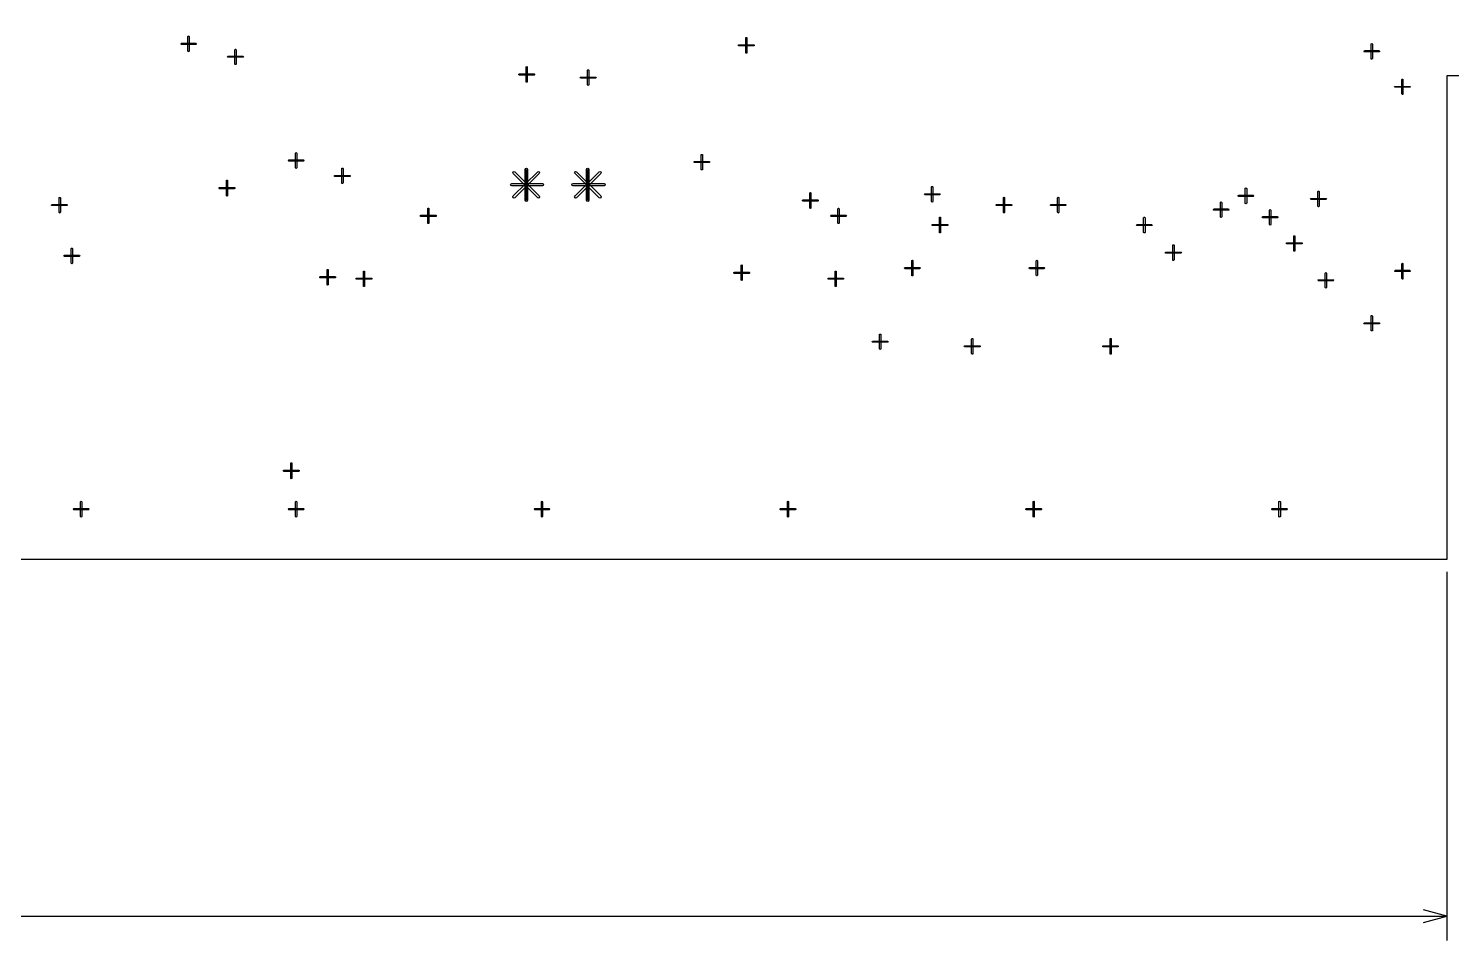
# Model space of a CAD drawing. Header units: millimetres. Extents: x 0 to 1189, y 35 to 806.
# Drawn here: x 649 to 756.8, y 367 to 436.2 of the extents above; entities that cross this region are included whole.
import ezdxf

# ---------------------------------------------------------------- set-up
doc = ezdxf.new("R2010")
doc.units = ezdxf.units.MM
doc.layers.add('Pen 1', color=7, linetype='Continuous')

msp = doc.modelspace()

# ---------------------------------------------------------------- linework, layer by layer
at = {"layer": 'Pen 1', "color": 7, "lineweight": 30}
for p, q in [((686.7, 423.15), (686.7, 425.48)), ((686.7, 423.15), (686.7, 425.48)), ((686.7, 423.15), (686.7, 425.48)), ((686.7, 423.15), (686.7, 425.48)), ((686.7, 423.15), (686.7, 425.48)), ((686.7, 423.15), (686.7, 425.48)), ((691.35, 423.15), (691.35, 425.48)), ((691.35, 423.15), (691.35, 425.48)), ((691.35, 423.15), (691.35, 425.48)), ((691.35, 423.15), (691.35, 425.48)), ((691.35, 423.15), (691.35, 425.48)), ((691.35, 423.15), (691.35, 425.48)), ((756.45, 394.98), (756.45, 367.02)), ((471.33, 368.88), (756.45, 368.88))]:
    msp.add_line(p, q, dxfattribs=at)
for points in [[(577.65, 395.9), (577.65, 432.58), (471.33, 432.58), (471.33, 617.75), (819.7, 617.75), (819.7, 432.58), (756.45, 432.58), (756.45, 395.9), (577.65, 395.9)], [(660.55, 434.95), (660.53, 434.98), (660.5, 435), (660.53, 435.02), (660.55, 435.05), (661.65, 435.05), (661.67, 435.02), (661.7, 435), (661.67, 434.98), (661.65, 434.95), (660.55, 434.95)], [(660.55, 434.95), (660.53, 434.98), (660.5, 435), (660.53, 435.02), (660.55, 435.05), (661.65, 435.05), (661.67, 435.02), (661.7, 435), (661.67, 434.98), (661.65, 434.95), (660.55, 434.95)], [(661.05, 435.55), (661.08, 435.58), (661.1, 435.6), (661.12, 435.58), (661.15, 435.55), (661.15, 434.45), (661.12, 434.42), (661.1, 434.4), (661.08, 434.42), (661.05, 434.45), (661.05, 435.55)], [(661.05, 435.55), (661.08, 435.58), (661.1, 435.6), (661.12, 435.58), (661.15, 435.55), (661.15, 434.45), (661.12, 434.42), (661.1, 434.4), (661.08, 434.42), (661.05, 434.45), (661.05, 435.55)], [(664.6, 434.55), (664.62, 434.6), (664.65, 434.6), (664.67, 434.6), (664.7, 434.55), (664.7, 433.45), (664.67, 433.42), (664.65, 433.42), (664.62, 433.42), (664.6, 433.45), (664.6, 434.55)], [(664.6, 434.55), (664.62, 434.6), (664.65, 434.6), (664.67, 434.6), (664.7, 434.55), (664.7, 433.45), (664.67, 433.42), (664.65, 433.42), (664.62, 433.42), (664.6, 433.45), (664.6, 434.55)], [(702.83, 434.85), (702.78, 434.85), (702.78, 434.88), (702.78, 434.92), (702.83, 434.92), (703.92, 434.92), (703.95, 434.92), (703.95, 434.88), (703.95, 434.85), (703.92, 434.85), (702.83, 434.85)], [(702.83, 434.85), (702.78, 434.85), (702.78, 434.88), (702.78, 434.92), (702.83, 434.92), (703.92, 434.92), (703.95, 434.92), (703.95, 434.88), (703.95, 434.85), (703.92, 434.85), (702.83, 434.85)], [(703.33, 435.42), (703.33, 435.48), (703.38, 435.48), (703.4, 435.48), (703.4, 435.42), (703.4, 434.33), (703.4, 434.3), (703.38, 434.3), (703.33, 434.3), (703.33, 434.33), (703.33, 435.42)], [(703.33, 435.42), (703.33, 435.48), (703.38, 435.48), (703.4, 435.48), (703.4, 435.42), (703.4, 434.33), (703.4, 434.3), (703.38, 434.3), (703.33, 434.3), (703.33, 434.33), (703.33, 435.42)], [(750.7, 434.98), (750.72, 435), (750.75, 435.02), (750.78, 435), (750.8, 434.98), (750.8, 433.88), (750.78, 433.83), (750.75, 433.83), (750.72, 433.83), (750.7, 433.88), (750.7, 434.98)], [(750.7, 434.98), (750.72, 435), (750.75, 435.02), (750.78, 435), (750.8, 434.98), (750.8, 433.88), (750.78, 433.83), (750.75, 433.83), (750.72, 433.83), (750.7, 433.88), (750.7, 434.98)], [(664.1, 433.98), (664.08, 433.98), (664.05, 434), (664.08, 434.05), (664.1, 434.05), (665.2, 434.05), (665.22, 434.05), (665.25, 434), (665.22, 433.98), (665.2, 433.98), (664.1, 433.98)], [(664.1, 433.98), (664.08, 433.98), (664.05, 434), (664.08, 434.05), (664.1, 434.05), (665.2, 434.05), (665.22, 434.05), (665.25, 434), (665.22, 433.98), (665.2, 433.98), (664.1, 433.98)], [(750.2, 434.38), (750.17, 434.38), (750.15, 434.42), (750.17, 434.45), (750.2, 434.48), (751.3, 434.48), (751.33, 434.45), (751.35, 434.42), (751.33, 434.38), (751.3, 434.38), (750.2, 434.38)], [(750.2, 434.38), (750.17, 434.38), (750.15, 434.42), (750.17, 434.45), (750.2, 434.48), (751.3, 434.48), (751.33, 434.45), (751.35, 434.42), (751.33, 434.38), (751.3, 434.38), (750.2, 434.38)], [(686.17, 432.62), (686.12, 432.65), (686.12, 432.67), (686.12, 432.7), (686.17, 432.73), (687.28, 432.73), (687.3, 432.7), (687.3, 432.67), (687.3, 432.65), (687.28, 432.62), (686.17, 432.62)], [(686.17, 432.62), (686.12, 432.65), (686.12, 432.67), (686.12, 432.7), (686.17, 432.73), (687.28, 432.73), (687.3, 432.7), (687.3, 432.67), (687.3, 432.65), (687.28, 432.62), (686.17, 432.62)], [(686.67, 433.23), (686.67, 433.25), (686.72, 433.27), (686.75, 433.25), (686.75, 433.23), (686.75, 432.12), (686.75, 432.1), (686.72, 432.08), (686.67, 432.1), (686.67, 432.12), (686.67, 433.23)], [(686.67, 433.23), (686.67, 433.25), (686.72, 433.27), (686.75, 433.25), (686.75, 433.23), (686.75, 432.12), (686.75, 432.1), (686.72, 432.08), (686.67, 432.1), (686.67, 432.12), (686.67, 433.23)], [(690.83, 432.4), (690.8, 432.4), (690.78, 432.45), (690.8, 432.48), (690.83, 432.48), (691.92, 432.48), (691.95, 432.48), (691.97, 432.45), (691.95, 432.4), (691.92, 432.4), (690.83, 432.4)], [(690.83, 432.4), (690.8, 432.4), (690.78, 432.45), (690.8, 432.48), (690.83, 432.48), (691.92, 432.48), (691.95, 432.48), (691.97, 432.45), (691.95, 432.4), (691.92, 432.4), (690.83, 432.4)], [(691.33, 433), (691.35, 433.02), (691.38, 433.02), (691.4, 433.02), (691.42, 433), (691.42, 431.9), (691.4, 431.85), (691.38, 431.85), (691.35, 431.85), (691.33, 431.9), (691.33, 433)], [(691.33, 433), (691.35, 433.02), (691.38, 433.02), (691.4, 433.02), (691.42, 433), (691.42, 431.9), (691.4, 431.85), (691.38, 431.85), (691.35, 431.85), (691.33, 431.9), (691.33, 433)], [(752.53, 431.7), (752.5, 431.7), (752.47, 431.75), (752.5, 431.77), (752.53, 431.77), (753.62, 431.77), (753.67, 431.77), (753.67, 431.75), (753.67, 431.7), (753.62, 431.7), (752.53, 431.7)], [(752.53, 431.7), (752.5, 431.7), (752.47, 431.75), (752.5, 431.77), (752.53, 431.77), (753.62, 431.77), (753.67, 431.77), (753.67, 431.75), (753.67, 431.7), (753.62, 431.7), (752.53, 431.7)], [(753.03, 432.3), (753.05, 432.33), (753.08, 432.33), (753.12, 432.33), (753.12, 432.3), (753.12, 431.2), (753.12, 431.15), (753.08, 431.15), (753.05, 431.15), (753.03, 431.2), (753.03, 432.3)], [(753.03, 432.3), (753.05, 432.33), (753.08, 432.33), (753.12, 432.33), (753.12, 432.3), (753.12, 431.2), (753.12, 431.15), (753.08, 431.15), (753.05, 431.15), (753.03, 431.2), (753.03, 432.3)], [(668.7, 426.1), (668.67, 426.12), (668.65, 426.15), (668.67, 426.17), (668.7, 426.2), (669.8, 426.2), (669.83, 426.17), (669.85, 426.15), (669.83, 426.12), (669.8, 426.1), (668.7, 426.1)], [(668.7, 426.1), (668.67, 426.12), (668.65, 426.15), (668.67, 426.17), (668.7, 426.2), (669.8, 426.2), (669.83, 426.17), (669.85, 426.15), (669.83, 426.12), (669.8, 426.1), (668.7, 426.1)], [(669.2, 426.7), (669.22, 426.73), (669.25, 426.75), (669.28, 426.73), (669.3, 426.7), (669.3, 425.6), (669.28, 425.58), (669.25, 425.55), (669.22, 425.58), (669.2, 425.6), (669.2, 426.7)], [(669.2, 426.7), (669.22, 426.73), (669.25, 426.75), (669.28, 426.73), (669.3, 426.7), (669.3, 425.6), (669.28, 425.58), (669.25, 425.55), (669.22, 425.58), (669.2, 425.6), (669.2, 426.7)], [(699.45, 426), (699.4, 426), (699.4, 426.02), (699.4, 426.08), (699.45, 426.08), (700.55, 426.08), (700.58, 426.08), (700.58, 426.02), (700.58, 426), (700.55, 426), (699.45, 426)], [(699.45, 426), (699.4, 426), (699.4, 426.02), (699.4, 426.08), (699.45, 426.08), (700.55, 426.08), (700.58, 426.08), (700.58, 426.02), (700.58, 426), (700.55, 426), (699.45, 426)], [(699.95, 426.58), (699.95, 426.62), (700, 426.62), (700.03, 426.62), (700.03, 426.58), (700.03, 425.48), (700.03, 425.45), (700, 425.45), (699.95, 425.45), (699.95, 425.48), (699.95, 426.58)], [(699.95, 426.58), (699.95, 426.62), (700, 426.62), (700.03, 426.62), (700.03, 426.58), (700.03, 425.48), (700.03, 425.45), (700, 425.45), (699.95, 425.45), (699.95, 425.48), (699.95, 426.58)], [(672.2, 424.95), (672.15, 424.95), (672.15, 425), (672.15, 425.02), (672.2, 425.02), (673.3, 425.02), (673.33, 425.02), (673.35, 425), (673.33, 424.95), (673.3, 424.95), (672.2, 424.95)], [(672.2, 424.95), (672.15, 424.95), (672.15, 425), (672.15, 425.02), (672.2, 425.02), (673.3, 425.02), (673.33, 425.02), (673.35, 425), (673.33, 424.95), (673.3, 424.95), (672.2, 424.95)], [(672.7, 425.55), (672.7, 425.58), (672.75, 425.58), (672.78, 425.58), (672.8, 425.55), (672.8, 424.45), (672.78, 424.4), (672.75, 424.4), (672.7, 424.4), (672.7, 424.45), (672.7, 425.55)], [(672.7, 425.55), (672.7, 425.58), (672.75, 425.58), (672.78, 425.58), (672.8, 425.55), (672.8, 424.45), (672.78, 424.4), (672.75, 424.4), (672.7, 424.4), (672.7, 424.45), (672.7, 425.55)], [(687.55, 425.3), (687.6, 425.33), (687.67, 425.3), (687.7, 425.23), (687.67, 425.17), (685.83, 423.33), (685.78, 423.3), (685.7, 423.33), (685.67, 423.4), (685.7, 423.48), (687.55, 425.3)], [(687.55, 425.3), (687.6, 425.33), (687.67, 425.3), (687.7, 425.23), (687.67, 425.17), (685.83, 423.33), (685.78, 423.3), (685.7, 423.33), (685.67, 423.4), (685.7, 423.48), (687.55, 425.3)], [(685.7, 425.17), (685.67, 425.23), (685.7, 425.3), (685.78, 425.33), (685.83, 425.3), (687.67, 423.48), (687.7, 423.4), (687.67, 423.33), (687.6, 423.3), (687.55, 423.33), (685.7, 425.17)], [(685.7, 425.17), (685.67, 425.23), (685.7, 425.3), (685.78, 425.33), (685.83, 425.3), (687.67, 423.48), (687.7, 423.4), (687.67, 423.33), (687.6, 423.3), (687.55, 423.33), (685.7, 425.17)], [(686.78, 423.15), (686.75, 423.08), (686.7, 423.05), (686.62, 423.08), (686.6, 423.15), (686.6, 425.48), (686.62, 425.55), (686.7, 425.58), (686.75, 425.55), (686.78, 425.48), (686.78, 423.15)], [(686.78, 423.15), (686.75, 423.08), (686.7, 423.05), (686.62, 423.08), (686.6, 423.15), (686.6, 425.48), (686.62, 425.55), (686.7, 425.58), (686.75, 425.55), (686.78, 425.48), (686.78, 423.15)], [(692.2, 425.3), (692.25, 425.33), (692.33, 425.3), (692.35, 425.23), (692.33, 425.17), (690.5, 423.33), (690.42, 423.3), (690.38, 423.33), (690.33, 423.4), (690.38, 423.48), (692.2, 425.3)], [(692.2, 425.3), (692.25, 425.33), (692.33, 425.3), (692.35, 425.23), (692.33, 425.17), (690.5, 423.33), (690.42, 423.3), (690.38, 423.33), (690.33, 423.4), (690.38, 423.48), (692.2, 425.3)], [(690.38, 425.17), (690.33, 425.23), (690.38, 425.3), (690.42, 425.33), (690.5, 425.3), (692.33, 423.48), (692.35, 423.4), (692.33, 423.33), (692.25, 423.3), (692.2, 423.33), (690.38, 425.17)], [(690.38, 425.17), (690.33, 425.23), (690.38, 425.3), (690.42, 425.33), (690.5, 425.3), (692.33, 423.48), (692.35, 423.4), (692.33, 423.33), (692.25, 423.3), (692.2, 423.33), (690.38, 425.17)], [(691.42, 423.15), (691.4, 423.08), (691.35, 423.05), (691.28, 423.08), (691.25, 423.15), (691.25, 425.48), (691.28, 425.55), (691.35, 425.58), (691.4, 425.55), (691.42, 425.48), (691.42, 423.15)], [(691.42, 423.15), (691.4, 423.08), (691.35, 423.05), (691.28, 423.08), (691.25, 423.15), (691.25, 425.48), (691.28, 425.55), (691.35, 425.58), (691.4, 425.55), (691.42, 425.48), (691.42, 423.15)], [(663.45, 424), (663.42, 424.02), (663.42, 424.05), (663.42, 424.1), (663.45, 424.1), (664.55, 424.1), (664.6, 424.1), (664.6, 424.05), (664.6, 424.02), (664.55, 424), (663.45, 424)], [(663.45, 424), (663.42, 424.02), (663.42, 424.05), (663.42, 424.1), (663.45, 424.1), (664.55, 424.1), (664.6, 424.1), (664.6, 424.05), (664.6, 424.02), (664.55, 424), (663.45, 424)], [(663.97, 424.6), (663.97, 424.65), (664, 424.65), (664.05, 424.65), (664.05, 424.6), (664.05, 423.5), (664.05, 423.48), (664, 423.45), (663.97, 423.48), (663.97, 423.5), (663.97, 424.6)], [(663.97, 424.6), (663.97, 424.65), (664, 424.65), (664.05, 424.65), (664.05, 424.6), (664.05, 423.5), (664.05, 423.48), (664, 423.45), (663.97, 423.48), (663.97, 423.5), (663.97, 424.6)], [(687.92, 424.4), (687.97, 424.38), (688, 424.33), (687.97, 424.25), (687.92, 424.23), (685.6, 424.23), (685.53, 424.25), (685.5, 424.33), (685.53, 424.38), (685.6, 424.4), (687.92, 424.4)], [(687.92, 424.4), (687.97, 424.38), (688, 424.33), (687.97, 424.25), (687.92, 424.23), (685.6, 424.23), (685.53, 424.25), (685.5, 424.33), (685.53, 424.38), (685.6, 424.4), (687.92, 424.4)], [(692.58, 424.4), (692.65, 424.38), (692.67, 424.33), (692.65, 424.25), (692.58, 424.23), (690.25, 424.23), (690.17, 424.25), (690.15, 424.33), (690.17, 424.38), (690.25, 424.4), (692.58, 424.4)], [(692.58, 424.4), (692.65, 424.38), (692.67, 424.33), (692.65, 424.25), (692.58, 424.23), (690.25, 424.23), (690.17, 424.25), (690.15, 424.33), (690.17, 424.38), (690.25, 424.4), (692.58, 424.4)], [(717.4, 424.15), (717.42, 424.17), (717.45, 424.17), (717.47, 424.17), (717.5, 424.15), (717.5, 423.05), (717.47, 423), (717.45, 423), (717.42, 423), (717.4, 423.05), (717.4, 424.15)], [(717.4, 424.15), (717.42, 424.17), (717.45, 424.17), (717.47, 424.17), (717.5, 424.15), (717.5, 423.05), (717.47, 423), (717.45, 423), (717.42, 423), (717.4, 423.05), (717.4, 424.15)], [(741.17, 424.02), (741.17, 424.05), (741.22, 424.08), (741.25, 424.05), (741.28, 424.02), (741.28, 422.92), (741.25, 422.9), (741.22, 422.88), (741.17, 422.9), (741.17, 422.92), (741.17, 424.02)], [(741.17, 424.02), (741.17, 424.05), (741.22, 424.08), (741.25, 424.05), (741.28, 424.02), (741.28, 422.92), (741.25, 422.9), (741.22, 422.88), (741.17, 422.9), (741.17, 422.92), (741.17, 424.02)], [(746.67, 423.8), (746.7, 423.83), (746.72, 423.83), (746.75, 423.83), (746.78, 423.8), (746.78, 422.7), (746.75, 422.65), (746.72, 422.65), (746.7, 422.65), (746.67, 422.7), (746.67, 423.8)], [(746.67, 423.8), (746.7, 423.83), (746.72, 423.83), (746.75, 423.83), (746.78, 423.8), (746.78, 422.7), (746.75, 422.65), (746.72, 422.65), (746.7, 422.65), (746.67, 422.7), (746.67, 423.8)], [(650.78, 422.73), (650.72, 422.75), (650.72, 422.77), (650.72, 422.8), (650.78, 422.83), (651.88, 422.83), (651.9, 422.8), (651.92, 422.77), (651.9, 422.75), (651.88, 422.73), (650.78, 422.73)], [(650.78, 422.73), (650.72, 422.75), (650.72, 422.77), (650.72, 422.8), (650.78, 422.83), (651.88, 422.83), (651.9, 422.8), (651.92, 422.77), (651.9, 422.75), (651.88, 422.73), (650.78, 422.73)], [(651.28, 423.33), (651.28, 423.35), (651.33, 423.38), (651.35, 423.35), (651.38, 423.33), (651.38, 422.23), (651.35, 422.2), (651.33, 422.17), (651.28, 422.2), (651.28, 422.23), (651.28, 423.33)], [(651.28, 423.33), (651.28, 423.35), (651.33, 423.38), (651.35, 423.35), (651.38, 423.33), (651.38, 422.23), (651.35, 422.2), (651.33, 422.17), (651.28, 422.2), (651.28, 422.23), (651.28, 423.33)], [(707.67, 423.08), (707.62, 423.1), (707.62, 423.12), (707.62, 423.15), (707.67, 423.17), (708.78, 423.17), (708.8, 423.15), (708.8, 423.12), (708.8, 423.1), (708.78, 423.08), (707.67, 423.08)], [(707.67, 423.08), (707.62, 423.1), (707.62, 423.12), (707.62, 423.15), (707.67, 423.17), (708.78, 423.17), (708.8, 423.15), (708.8, 423.12), (708.8, 423.1), (708.78, 423.08), (707.67, 423.08)], [(708.17, 423.67), (708.17, 423.7), (708.22, 423.73), (708.25, 423.7), (708.25, 423.67), (708.25, 422.58), (708.25, 422.55), (708.22, 422.52), (708.17, 422.55), (708.17, 422.58), (708.17, 423.67)], [(708.17, 423.67), (708.17, 423.7), (708.22, 423.73), (708.25, 423.7), (708.25, 423.67), (708.25, 422.58), (708.25, 422.55), (708.22, 422.52), (708.17, 422.55), (708.17, 422.58), (708.17, 423.67)], [(716.9, 423.55), (716.88, 423.55), (716.85, 423.6), (716.88, 423.62), (716.9, 423.62), (718, 423.62), (718.03, 423.62), (718.05, 423.6), (718.03, 423.55), (718, 423.55), (716.9, 423.55)], [(716.9, 423.55), (716.88, 423.55), (716.85, 423.6), (716.88, 423.62), (716.9, 423.62), (718, 423.62), (718.03, 423.62), (718.05, 423.6), (718.03, 423.55), (718, 423.55), (716.9, 423.55)], [(722.33, 422.73), (722.3, 422.75), (722.28, 422.77), (722.3, 422.8), (722.33, 422.83), (723.42, 422.83), (723.47, 422.8), (723.47, 422.77), (723.47, 422.75), (723.42, 422.73), (722.33, 422.73)], [(722.33, 422.73), (722.3, 422.75), (722.28, 422.77), (722.3, 422.8), (722.33, 422.83), (723.42, 422.83), (723.47, 422.8), (723.47, 422.77), (723.47, 422.75), (723.42, 422.73), (722.33, 422.73)], [(722.85, 423.33), (722.85, 423.35), (722.88, 423.38), (722.92, 423.35), (722.92, 423.33), (722.92, 422.23), (722.92, 422.2), (722.88, 422.17), (722.85, 422.2), (722.85, 422.23), (722.85, 423.33)], [(722.85, 423.33), (722.85, 423.35), (722.88, 423.38), (722.92, 423.35), (722.92, 423.33), (722.92, 422.23), (722.92, 422.2), (722.88, 422.17), (722.85, 422.2), (722.85, 422.23), (722.85, 423.33)], [(726.45, 422.73), (726.42, 422.75), (726.4, 422.77), (726.42, 422.8), (726.45, 422.83), (727.55, 422.83), (727.58, 422.8), (727.6, 422.77), (727.58, 422.75), (727.55, 422.73), (726.45, 422.73)], [(726.45, 422.73), (726.42, 422.75), (726.4, 422.77), (726.42, 422.8), (726.45, 422.83), (727.55, 422.83), (727.58, 422.8), (727.6, 422.77), (727.58, 422.75), (727.55, 422.73), (726.45, 422.73)], [(726.95, 423.33), (726.97, 423.35), (727, 423.38), (727.03, 423.35), (727.05, 423.33), (727.05, 422.23), (727.03, 422.2), (727, 422.17), (726.97, 422.2), (726.95, 422.23), (726.95, 423.33)], [(726.95, 423.33), (726.97, 423.35), (727, 423.38), (727.03, 423.35), (727.05, 423.33), (727.05, 422.23), (727.03, 422.2), (727, 422.17), (726.97, 422.2), (726.95, 422.23), (726.95, 423.33)], [(739.3, 422.98), (739.3, 423), (739.35, 423.02), (739.38, 423), (739.4, 422.98), (739.4, 421.88), (739.38, 421.85), (739.35, 421.83), (739.3, 421.85), (739.3, 421.88), (739.3, 422.98)], [(739.3, 422.98), (739.3, 423), (739.35, 423.02), (739.38, 423), (739.4, 422.98), (739.4, 421.88), (739.38, 421.85), (739.35, 421.83), (739.3, 421.85), (739.3, 421.88), (739.3, 422.98)], [(740.67, 423.42), (740.62, 423.45), (740.62, 423.48), (740.62, 423.5), (740.67, 423.52), (741.78, 423.52), (741.8, 423.5), (741.83, 423.48), (741.8, 423.45), (741.78, 423.42), (740.67, 423.42)], [(740.67, 423.42), (740.62, 423.45), (740.62, 423.48), (740.62, 423.5), (740.67, 423.52), (741.78, 423.52), (741.8, 423.5), (741.83, 423.48), (741.8, 423.45), (741.78, 423.42), (740.67, 423.42)], [(746.17, 423.2), (746.15, 423.2), (746.12, 423.25), (746.15, 423.27), (746.17, 423.27), (747.28, 423.27), (747.3, 423.27), (747.33, 423.25), (747.3, 423.2), (747.28, 423.2), (746.17, 423.2)], [(746.17, 423.2), (746.15, 423.2), (746.12, 423.25), (746.15, 423.27), (746.17, 423.27), (747.28, 423.27), (747.3, 423.27), (747.33, 423.25), (747.3, 423.2), (747.28, 423.2), (746.17, 423.2)], [(678.72, 421.92), (678.67, 421.92), (678.67, 421.95), (678.67, 422), (678.72, 422), (679.83, 422), (679.85, 422), (679.85, 421.95), (679.85, 421.92), (679.83, 421.92), (678.72, 421.92)], [(678.72, 421.92), (678.67, 421.92), (678.67, 421.95), (678.67, 422), (678.72, 422), (679.83, 422), (679.85, 422), (679.85, 421.95), (679.85, 421.92), (679.83, 421.92), (678.72, 421.92)], [(679.22, 422.5), (679.22, 422.55), (679.28, 422.55), (679.3, 422.55), (679.3, 422.5), (679.3, 421.4), (679.3, 421.38), (679.28, 421.38), (679.22, 421.38), (679.22, 421.4), (679.22, 422.5)], [(679.22, 422.5), (679.22, 422.55), (679.28, 422.55), (679.3, 422.55), (679.3, 422.5), (679.3, 421.4), (679.3, 421.38), (679.28, 421.38), (679.22, 421.38), (679.22, 421.4), (679.22, 422.5)], [(709.8, 421.92), (709.78, 421.92), (709.75, 421.95), (709.78, 422), (709.8, 422), (710.9, 422), (710.92, 422), (710.95, 421.95), (710.92, 421.92), (710.9, 421.92), (709.8, 421.92)], [(709.8, 421.92), (709.78, 421.92), (709.75, 421.95), (709.78, 422), (709.8, 422), (710.9, 422), (710.92, 422), (710.95, 421.95), (710.92, 421.92), (710.9, 421.92), (709.8, 421.92)], [(710.3, 422.5), (710.33, 422.55), (710.35, 422.55), (710.38, 422.55), (710.4, 422.5), (710.4, 421.4), (710.38, 421.38), (710.35, 421.38), (710.33, 421.38), (710.3, 421.4), (710.3, 422.5)], [(710.3, 422.5), (710.33, 422.55), (710.35, 422.55), (710.38, 422.55), (710.4, 422.5), (710.4, 421.4), (710.38, 421.38), (710.35, 421.38), (710.33, 421.38), (710.3, 421.4), (710.3, 422.5)], [(718, 421.8), (718, 421.85), (718.03, 421.85), (718.08, 421.85), (718.08, 421.8), (718.08, 420.7), (718.08, 420.67), (718.03, 420.67), (718, 420.67), (718, 420.7), (718, 421.8)], [(718, 421.8), (718, 421.85), (718.03, 421.85), (718.08, 421.85), (718.08, 421.8), (718.08, 420.7), (718.08, 420.67), (718.03, 420.67), (718, 420.67), (718, 420.7), (718, 421.8)], [(733.47, 421.8), (733.5, 421.85), (733.53, 421.85), (733.55, 421.85), (733.58, 421.8), (733.58, 420.7), (733.55, 420.67), (733.53, 420.67), (733.5, 420.67), (733.47, 420.7), (733.47, 421.8)], [(733.47, 421.8), (733.5, 421.85), (733.53, 421.85), (733.55, 421.85), (733.58, 421.8), (733.58, 420.7), (733.55, 420.67), (733.53, 420.67), (733.5, 420.67), (733.47, 420.7), (733.47, 421.8)], [(738.8, 422.38), (738.75, 422.4), (738.75, 422.42), (738.75, 422.45), (738.8, 422.48), (739.9, 422.48), (739.92, 422.45), (739.95, 422.42), (739.92, 422.4), (739.9, 422.38), (738.8, 422.38)], [(738.8, 422.38), (738.75, 422.4), (738.75, 422.42), (738.75, 422.45), (738.8, 422.48), (739.9, 422.48), (739.92, 422.45), (739.95, 422.42), (739.92, 422.4), (739.9, 422.38), (738.8, 422.38)], [(742.5, 421.8), (742.47, 421.8), (742.45, 421.85), (742.47, 421.88), (742.5, 421.9), (743.6, 421.9), (743.62, 421.88), (743.65, 421.85), (743.62, 421.8), (743.6, 421.8), (742.5, 421.8)], [(742.5, 421.8), (742.47, 421.8), (742.45, 421.85), (742.47, 421.88), (742.5, 421.9), (743.6, 421.9), (743.62, 421.88), (743.65, 421.85), (743.62, 421.8), (743.6, 421.8), (742.5, 421.8)], [(743, 422.4), (743.03, 422.42), (743.05, 422.45), (743.08, 422.42), (743.1, 422.4), (743.1, 421.3), (743.08, 421.25), (743.05, 421.25), (743.03, 421.25), (743, 421.3), (743, 422.4)], [(743, 422.4), (743.03, 422.42), (743.05, 422.45), (743.08, 422.42), (743.1, 422.4), (743.1, 421.3), (743.08, 421.25), (743.05, 421.25), (743.03, 421.25), (743, 421.3), (743, 422.4)], [(717.47, 421.23), (717.45, 421.23), (717.45, 421.25), (717.45, 421.3), (717.47, 421.3), (718.58, 421.3), (718.62, 421.3), (718.62, 421.25), (718.62, 421.23), (718.58, 421.23), (717.47, 421.23)], [(717.47, 421.23), (717.45, 421.23), (717.45, 421.25), (717.45, 421.3), (717.47, 421.3), (718.58, 421.3), (718.62, 421.3), (718.62, 421.25), (718.62, 421.23), (718.58, 421.23), (717.47, 421.23)], [(732.97, 421.23), (732.95, 421.23), (732.92, 421.25), (732.95, 421.3), (732.97, 421.3), (734.08, 421.3), (734.1, 421.3), (734.12, 421.25), (734.1, 421.23), (734.08, 421.23), (732.97, 421.23)], [(732.97, 421.23), (732.95, 421.23), (732.92, 421.25), (732.95, 421.3), (732.97, 421.3), (734.08, 421.3), (734.1, 421.3), (734.12, 421.25), (734.1, 421.23), (734.08, 421.23), (732.97, 421.23)], [(652.2, 419.48), (652.22, 419.52), (652.25, 419.52), (652.28, 419.52), (652.3, 419.48), (652.3, 418.38), (652.28, 418.35), (652.25, 418.33), (652.22, 418.35), (652.2, 418.38), (652.2, 419.48)], [(652.2, 419.48), (652.22, 419.52), (652.25, 419.52), (652.28, 419.52), (652.3, 419.48), (652.3, 418.38), (652.28, 418.35), (652.25, 418.33), (652.22, 418.35), (652.2, 418.38), (652.2, 419.48)], [(735.67, 419.73), (735.67, 419.75), (735.72, 419.75), (735.75, 419.75), (735.78, 419.73), (735.78, 418.62), (735.75, 418.58), (735.72, 418.58), (735.67, 418.58), (735.67, 418.62), (735.67, 419.73)], [(735.67, 419.73), (735.67, 419.75), (735.72, 419.75), (735.75, 419.75), (735.78, 419.73), (735.78, 418.62), (735.75, 418.58), (735.72, 418.58), (735.67, 418.58), (735.67, 418.62), (735.67, 419.73)], [(744.33, 419.83), (744.3, 419.83), (744.3, 419.88), (744.3, 419.9), (744.33, 419.9), (745.42, 419.9), (745.47, 419.9), (745.47, 419.88), (745.47, 419.83), (745.42, 419.83), (744.33, 419.83)], [(744.33, 419.83), (744.3, 419.83), (744.3, 419.88), (744.3, 419.9), (744.33, 419.9), (745.42, 419.9), (745.47, 419.9), (745.47, 419.88), (745.47, 419.83), (745.42, 419.83), (744.33, 419.83)], [(744.85, 420.42), (744.85, 420.45), (744.88, 420.45), (744.92, 420.45), (744.92, 420.42), (744.92, 419.33), (744.92, 419.27), (744.88, 419.27), (744.85, 419.27), (744.85, 419.33), (744.85, 420.42)], [(744.85, 420.42), (744.85, 420.45), (744.88, 420.45), (744.92, 420.45), (744.92, 420.42), (744.92, 419.33), (744.92, 419.27), (744.88, 419.27), (744.85, 419.27), (744.85, 419.33), (744.85, 420.42)], [(651.7, 418.88), (651.67, 418.9), (651.65, 418.92), (651.67, 418.98), (651.7, 418.98), (652.8, 418.98), (652.83, 418.98), (652.85, 418.92), (652.83, 418.9), (652.8, 418.88), (651.7, 418.88)], [(651.7, 418.88), (651.67, 418.9), (651.65, 418.92), (651.67, 418.98), (651.7, 418.98), (652.8, 418.98), (652.83, 418.98), (652.85, 418.92), (652.83, 418.9), (652.8, 418.88), (651.7, 418.88)], [(715.9, 418.55), (715.9, 418.58), (715.95, 418.6), (715.97, 418.58), (715.97, 418.55), (715.97, 417.45), (715.97, 417.42), (715.95, 417.4), (715.9, 417.42), (715.9, 417.45), (715.9, 418.55)], [(715.9, 418.55), (715.9, 418.58), (715.95, 418.6), (715.97, 418.58), (715.97, 418.55), (715.97, 417.45), (715.97, 417.42), (715.95, 417.4), (715.9, 417.42), (715.9, 417.45), (715.9, 418.55)], [(725.33, 418.55), (725.35, 418.58), (725.38, 418.6), (725.4, 418.58), (725.42, 418.55), (725.42, 417.45), (725.4, 417.42), (725.38, 417.4), (725.35, 417.42), (725.33, 417.45), (725.33, 418.55)], [(725.33, 418.55), (725.35, 418.58), (725.38, 418.6), (725.4, 418.58), (725.42, 418.55), (725.42, 417.45), (725.4, 417.42), (725.38, 417.4), (725.35, 417.42), (725.33, 417.45), (725.33, 418.55)], [(735.17, 419.12), (735.12, 419.12), (735.12, 419.17), (735.12, 419.2), (735.17, 419.2), (736.28, 419.2), (736.3, 419.2), (736.33, 419.17), (736.3, 419.12), (736.28, 419.12), (735.17, 419.12)], [(735.17, 419.12), (735.12, 419.12), (735.12, 419.17), (735.12, 419.2), (735.17, 419.2), (736.28, 419.2), (736.3, 419.2), (736.33, 419.17), (736.3, 419.12), (736.28, 419.12), (735.17, 419.12)], [(671.08, 417.25), (671.05, 417.27), (671.05, 417.3), (671.05, 417.33), (671.08, 417.35), (672.17, 417.35), (672.22, 417.33), (672.22, 417.3), (672.22, 417.27), (672.17, 417.25), (671.08, 417.25)], [(671.08, 417.25), (671.05, 417.27), (671.05, 417.3), (671.05, 417.33), (671.08, 417.35), (672.17, 417.35), (672.22, 417.33), (672.22, 417.3), (672.22, 417.27), (672.17, 417.25), (671.08, 417.25)], [(671.6, 417.85), (671.6, 417.88), (671.62, 417.9), (671.67, 417.88), (671.67, 417.85), (671.67, 416.75), (671.67, 416.73), (671.62, 416.7), (671.6, 416.73), (671.6, 416.75), (671.6, 417.85)], [(671.6, 417.85), (671.6, 417.88), (671.62, 417.9), (671.67, 417.88), (671.67, 417.85), (671.67, 416.75), (671.67, 416.73), (671.62, 416.7), (671.6, 416.73), (671.6, 416.75), (671.6, 417.85)], [(674.35, 417.73), (674.35, 417.77), (674.38, 417.77), (674.42, 417.77), (674.42, 417.73), (674.42, 416.62), (674.42, 416.6), (674.38, 416.6), (674.35, 416.6), (674.35, 416.62), (674.35, 417.73)], [(674.35, 417.73), (674.35, 417.77), (674.38, 417.77), (674.42, 417.77), (674.42, 417.73), (674.42, 416.62), (674.42, 416.6), (674.38, 416.6), (674.35, 416.6), (674.35, 416.62), (674.35, 417.73)], [(702.47, 417.6), (702.42, 417.62), (702.42, 417.65), (702.42, 417.67), (702.47, 417.7), (703.58, 417.7), (703.6, 417.67), (703.6, 417.65), (703.6, 417.62), (703.58, 417.6), (702.47, 417.6)], [(702.47, 417.6), (702.42, 417.62), (702.42, 417.65), (702.42, 417.67), (702.47, 417.7), (703.58, 417.7), (703.6, 417.67), (703.6, 417.65), (703.6, 417.62), (703.58, 417.6), (702.47, 417.6)], [(702.97, 418.2), (702.97, 418.23), (703.03, 418.25), (703.05, 418.23), (703.05, 418.2), (703.05, 417.1), (703.05, 417.08), (703.03, 417.05), (702.97, 417.08), (702.97, 417.1), (702.97, 418.2)], [(702.97, 418.2), (702.97, 418.23), (703.03, 418.25), (703.05, 418.23), (703.05, 418.2), (703.05, 417.1), (703.05, 417.08), (703.03, 417.05), (702.97, 417.08), (702.97, 417.1), (702.97, 418.2)], [(710.1, 417.73), (710.1, 417.77), (710.15, 417.77), (710.17, 417.77), (710.17, 417.73), (710.17, 416.62), (710.17, 416.6), (710.15, 416.6), (710.1, 416.6), (710.1, 416.62), (710.1, 417.73)], [(710.1, 417.73), (710.1, 417.77), (710.15, 417.77), (710.17, 417.77), (710.17, 417.73), (710.17, 416.62), (710.17, 416.6), (710.15, 416.6), (710.1, 416.6), (710.1, 416.62), (710.1, 417.73)], [(715.4, 417.95), (715.35, 417.98), (715.35, 418), (715.35, 418.02), (715.4, 418.05), (716.5, 418.05), (716.53, 418.02), (716.53, 418), (716.53, 417.98), (716.5, 417.95), (715.4, 417.95)], [(715.4, 417.95), (715.35, 417.98), (715.35, 418), (715.35, 418.02), (715.4, 418.05), (716.5, 418.05), (716.53, 418.02), (716.53, 418), (716.53, 417.98), (716.5, 417.95), (715.4, 417.95)], [(724.83, 417.95), (724.8, 417.98), (724.78, 418), (724.8, 418.02), (724.83, 418.05), (725.92, 418.05), (725.95, 418.02), (725.97, 418), (725.95, 417.98), (725.92, 417.95), (724.83, 417.95)], [(724.83, 417.95), (724.8, 417.98), (724.78, 418), (724.8, 418.02), (724.83, 418.05), (725.92, 418.05), (725.95, 418.02), (725.97, 418), (725.95, 417.98), (725.92, 417.95), (724.83, 417.95)], [(747.22, 417.62), (747.25, 417.65), (747.28, 417.67), (747.3, 417.65), (747.33, 417.62), (747.33, 416.52), (747.3, 416.5), (747.28, 416.48), (747.25, 416.5), (747.22, 416.52), (747.22, 417.62)], [(747.22, 417.62), (747.25, 417.65), (747.28, 417.67), (747.3, 417.65), (747.33, 417.62), (747.33, 416.52), (747.3, 416.5), (747.28, 416.48), (747.25, 416.5), (747.22, 416.52), (747.22, 417.62)], [(752.53, 417.73), (752.5, 417.73), (752.47, 417.77), (752.5, 417.8), (752.53, 417.83), (753.62, 417.83), (753.67, 417.8), (753.67, 417.77), (753.67, 417.73), (753.62, 417.73), (752.53, 417.73)], [(752.53, 417.73), (752.5, 417.73), (752.47, 417.77), (752.5, 417.8), (752.53, 417.83), (753.62, 417.83), (753.67, 417.8), (753.67, 417.77), (753.67, 417.73), (753.62, 417.73), (752.53, 417.73)], [(753.03, 418.33), (753.05, 418.35), (753.08, 418.38), (753.12, 418.35), (753.12, 418.33), (753.12, 417.23), (753.12, 417.17), (753.08, 417.17), (753.05, 417.17), (753.03, 417.23), (753.03, 418.33)], [(753.03, 418.33), (753.05, 418.35), (753.08, 418.38), (753.12, 418.35), (753.12, 418.33), (753.12, 417.23), (753.12, 417.17), (753.08, 417.17), (753.05, 417.17), (753.03, 417.23), (753.03, 418.33)], [(673.83, 417.15), (673.8, 417.15), (673.8, 417.17), (673.8, 417.23), (673.83, 417.23), (674.92, 417.23), (674.97, 417.23), (674.97, 417.17), (674.97, 417.15), (674.92, 417.15), (673.83, 417.15)], [(673.83, 417.15), (673.8, 417.15), (673.8, 417.17), (673.8, 417.23), (673.83, 417.23), (674.92, 417.23), (674.97, 417.23), (674.97, 417.17), (674.97, 417.15), (674.92, 417.15), (673.83, 417.15)], [(709.6, 417.15), (709.55, 417.15), (709.55, 417.17), (709.55, 417.23), (709.6, 417.23), (710.7, 417.23), (710.72, 417.23), (710.72, 417.17), (710.72, 417.15), (710.7, 417.15), (709.6, 417.15)], [(709.6, 417.15), (709.55, 417.15), (709.55, 417.17), (709.55, 417.23), (709.6, 417.23), (710.7, 417.23), (710.72, 417.23), (710.72, 417.17), (710.72, 417.15), (710.7, 417.15), (709.6, 417.15)], [(746.72, 417.02), (746.7, 417.05), (746.67, 417.08), (746.7, 417.1), (746.72, 417.12), (747.83, 417.12), (747.85, 417.1), (747.88, 417.08), (747.85, 417.05), (747.83, 417.02), (746.72, 417.02)], [(746.72, 417.02), (746.7, 417.05), (746.67, 417.08), (746.7, 417.1), (746.72, 417.12), (747.83, 417.12), (747.85, 417.1), (747.88, 417.08), (747.85, 417.05), (747.83, 417.02), (746.72, 417.02)], [(750.7, 414.35), (750.72, 414.4), (750.75, 414.4), (750.78, 414.4), (750.8, 414.35), (750.8, 413.25), (750.78, 413.23), (750.75, 413.23), (750.72, 413.23), (750.7, 413.25), (750.7, 414.35)], [(750.7, 414.35), (750.72, 414.4), (750.75, 414.4), (750.78, 414.4), (750.8, 414.35), (750.8, 413.25), (750.78, 413.23), (750.75, 413.23), (750.72, 413.23), (750.7, 413.25), (750.7, 414.35)], [(750.2, 413.77), (750.17, 413.77), (750.15, 413.8), (750.17, 413.85), (750.2, 413.85), (751.3, 413.85), (751.33, 413.85), (751.35, 413.8), (751.33, 413.77), (751.3, 413.77), (750.2, 413.77)], [(750.2, 413.77), (750.17, 413.77), (750.15, 413.8), (750.17, 413.85), (750.2, 413.85), (751.3, 413.85), (751.33, 413.85), (751.35, 413.8), (751.33, 413.77), (751.3, 413.77), (750.2, 413.77)], [(712.95, 412.38), (712.92, 412.38), (712.9, 412.42), (712.92, 412.45), (712.95, 412.45), (714.05, 412.45), (714.08, 412.45), (714.1, 412.42), (714.08, 412.38), (714.05, 412.38), (712.95, 412.38)], [(712.95, 412.38), (712.92, 412.38), (712.9, 412.42), (712.92, 412.45), (712.95, 412.45), (714.05, 412.45), (714.08, 412.45), (714.1, 412.42), (714.08, 412.38), (714.05, 412.38), (712.95, 412.38)], [(713.45, 412.98), (713.47, 413), (713.5, 413), (713.53, 413), (713.55, 412.98), (713.55, 411.88), (713.53, 411.83), (713.5, 411.83), (713.47, 411.83), (713.45, 411.88), (713.45, 412.98)], [(713.45, 412.98), (713.47, 413), (713.5, 413), (713.53, 413), (713.55, 412.98), (713.55, 411.88), (713.53, 411.83), (713.5, 411.83), (713.47, 411.83), (713.45, 411.88), (713.45, 412.98)], [(719.92, 412.02), (719.9, 412.02), (719.88, 412.08), (719.9, 412.1), (719.92, 412.1), (721.03, 412.1), (721.08, 412.1), (721.08, 412.08), (721.08, 412.02), (721.03, 412.02), (719.92, 412.02)], [(719.92, 412.02), (719.9, 412.02), (719.88, 412.08), (719.9, 412.1), (719.92, 412.1), (721.03, 412.1), (721.08, 412.1), (721.08, 412.08), (721.08, 412.02), (721.03, 412.02), (719.92, 412.02)], [(720.42, 412.62), (720.45, 412.65), (720.47, 412.65), (720.53, 412.65), (720.53, 412.62), (720.53, 411.52), (720.53, 411.48), (720.47, 411.48), (720.45, 411.48), (720.42, 411.52), (720.42, 412.62)], [(720.42, 412.62), (720.45, 412.65), (720.47, 412.65), (720.53, 412.65), (720.53, 412.62), (720.53, 411.52), (720.53, 411.48), (720.47, 411.48), (720.45, 411.48), (720.42, 411.52), (720.42, 412.62)], [(730.4, 412.02), (730.38, 412.02), (730.38, 412.08), (730.38, 412.1), (730.4, 412.1), (731.5, 412.1), (731.55, 412.1), (731.55, 412.08), (731.55, 412.02), (731.5, 412.02), (730.4, 412.02)], [(730.4, 412.02), (730.38, 412.02), (730.38, 412.08), (730.38, 412.1), (730.4, 412.1), (731.5, 412.1), (731.55, 412.1), (731.55, 412.08), (731.55, 412.02), (731.5, 412.02), (730.4, 412.02)], [(730.92, 412.62), (730.92, 412.65), (730.95, 412.65), (731, 412.65), (731, 412.62), (731, 411.52), (731, 411.48), (730.95, 411.48), (730.92, 411.48), (730.92, 411.52), (730.92, 412.62)], [(730.92, 412.62), (730.92, 412.65), (730.95, 412.65), (731, 412.65), (731, 412.62), (731, 411.52), (731, 411.48), (730.95, 411.48), (730.92, 411.48), (730.92, 411.52), (730.92, 412.62)], [(668.33, 402.58), (668.3, 402.6), (668.3, 402.62), (668.3, 402.67), (668.33, 402.67), (669.42, 402.67), (669.47, 402.67), (669.47, 402.62), (669.47, 402.6), (669.42, 402.58), (668.33, 402.58)], [(668.33, 402.58), (668.3, 402.6), (668.3, 402.62), (668.3, 402.67), (668.33, 402.67), (669.42, 402.67), (669.47, 402.67), (669.47, 402.62), (669.47, 402.6), (669.42, 402.58), (668.33, 402.58)], [(668.85, 403.17), (668.85, 403.23), (668.88, 403.23), (668.92, 403.23), (668.92, 403.17), (668.92, 402.08), (668.92, 402.05), (668.88, 402.02), (668.85, 402.05), (668.85, 402.08), (668.85, 403.17)], [(668.85, 403.17), (668.85, 403.23), (668.88, 403.23), (668.92, 403.23), (668.92, 403.17), (668.92, 402.08), (668.92, 402.05), (668.88, 402.02), (668.85, 402.05), (668.85, 402.08), (668.85, 403.17)], [(652.9, 400.27), (652.92, 400.3), (652.95, 400.33), (652.97, 400.3), (653, 400.27), (653, 399.17), (652.97, 399.15), (652.95, 399.12), (652.92, 399.15), (652.9, 399.17), (652.9, 400.27)], [(652.9, 400.27), (652.92, 400.3), (652.95, 400.33), (652.97, 400.3), (653, 400.27), (653, 399.17), (652.97, 399.15), (652.95, 399.12), (652.92, 399.15), (652.9, 399.17), (652.9, 400.27)], [(669.2, 400.27), (669.22, 400.3), (669.25, 400.33), (669.28, 400.3), (669.3, 400.27), (669.3, 399.17), (669.28, 399.15), (669.25, 399.12), (669.22, 399.15), (669.2, 399.17), (669.2, 400.27)], [(669.2, 400.27), (669.22, 400.3), (669.25, 400.33), (669.28, 400.3), (669.3, 400.27), (669.3, 399.17), (669.28, 399.15), (669.25, 399.12), (669.22, 399.15), (669.2, 399.17), (669.2, 400.27)], [(687.83, 400.27), (687.85, 400.3), (687.88, 400.33), (687.9, 400.3), (687.92, 400.27), (687.92, 399.17), (687.9, 399.15), (687.88, 399.12), (687.85, 399.15), (687.83, 399.17), (687.83, 400.27)], [(687.83, 400.27), (687.85, 400.3), (687.88, 400.33), (687.9, 400.3), (687.92, 400.27), (687.92, 399.17), (687.9, 399.15), (687.88, 399.12), (687.85, 399.15), (687.83, 399.17), (687.83, 400.27)], [(706.47, 400.27), (706.47, 400.3), (706.5, 400.33), (706.55, 400.3), (706.55, 400.27), (706.55, 399.17), (706.55, 399.15), (706.5, 399.12), (706.47, 399.15), (706.47, 399.17), (706.47, 400.27)], [(706.47, 400.27), (706.47, 400.3), (706.5, 400.33), (706.55, 400.3), (706.55, 400.27), (706.55, 399.17), (706.55, 399.15), (706.5, 399.12), (706.47, 399.15), (706.47, 399.17), (706.47, 400.27)], [(725.1, 400.27), (725.1, 400.3), (725.15, 400.33), (725.17, 400.3), (725.17, 400.27), (725.17, 399.17), (725.17, 399.15), (725.15, 399.12), (725.1, 399.15), (725.1, 399.17), (725.1, 400.27)], [(725.1, 400.27), (725.1, 400.3), (725.15, 400.33), (725.17, 400.3), (725.17, 400.27), (725.17, 399.17), (725.17, 399.15), (725.15, 399.12), (725.1, 399.15), (725.1, 399.17), (725.1, 400.27)], [(743.72, 400.27), (743.72, 400.3), (743.78, 400.33), (743.8, 400.3), (743.83, 400.27), (743.83, 399.17), (743.8, 399.15), (743.78, 399.12), (743.72, 399.15), (743.72, 399.17), (743.72, 400.27)], [(743.72, 400.27), (743.72, 400.3), (743.78, 400.33), (743.8, 400.3), (743.83, 400.27), (743.83, 399.17), (743.8, 399.15), (743.78, 399.12), (743.72, 399.15), (743.72, 399.17), (743.72, 400.27)], [(652.4, 399.67), (652.38, 399.7), (652.35, 399.73), (652.38, 399.75), (652.4, 399.77), (653.5, 399.77), (653.53, 399.75), (653.55, 399.73), (653.53, 399.7), (653.5, 399.67), (652.4, 399.67)], [(652.4, 399.67), (652.38, 399.7), (652.35, 399.73), (652.38, 399.75), (652.4, 399.77), (653.5, 399.77), (653.53, 399.75), (653.55, 399.73), (653.53, 399.7), (653.5, 399.67), (652.4, 399.67)], [(668.7, 399.67), (668.67, 399.7), (668.65, 399.73), (668.67, 399.75), (668.7, 399.77), (669.8, 399.77), (669.83, 399.75), (669.85, 399.73), (669.83, 399.7), (669.8, 399.67), (668.7, 399.67)], [(668.7, 399.67), (668.67, 399.7), (668.65, 399.73), (668.67, 399.75), (668.7, 399.77), (669.8, 399.77), (669.83, 399.75), (669.85, 399.73), (669.83, 399.7), (669.8, 399.67), (668.7, 399.67)], [(687.33, 399.67), (687.3, 399.7), (687.28, 399.73), (687.3, 399.75), (687.33, 399.77), (688.42, 399.77), (688.45, 399.75), (688.47, 399.73), (688.45, 399.7), (688.42, 399.67), (687.33, 399.67)], [(687.33, 399.67), (687.3, 399.7), (687.28, 399.73), (687.3, 399.75), (687.33, 399.77), (688.42, 399.77), (688.45, 399.75), (688.47, 399.73), (688.45, 399.7), (688.42, 399.67), (687.33, 399.67)], [(705.95, 399.67), (705.92, 399.7), (705.92, 399.73), (705.92, 399.75), (705.95, 399.77), (707.05, 399.77), (707.1, 399.75), (707.1, 399.73), (707.1, 399.7), (707.05, 399.67), (705.95, 399.67)], [(705.95, 399.67), (705.92, 399.7), (705.92, 399.73), (705.92, 399.75), (705.95, 399.77), (707.05, 399.77), (707.1, 399.75), (707.1, 399.73), (707.1, 399.7), (707.05, 399.67), (705.95, 399.67)], [(724.6, 399.67), (724.55, 399.7), (724.55, 399.73), (724.55, 399.75), (724.6, 399.77), (725.7, 399.77), (725.72, 399.75), (725.72, 399.73), (725.72, 399.7), (725.7, 399.67), (724.6, 399.67)], [(724.6, 399.67), (724.55, 399.7), (724.55, 399.73), (724.55, 399.75), (724.6, 399.77), (725.7, 399.77), (725.72, 399.75), (725.72, 399.73), (725.72, 399.7), (725.7, 399.67), (724.6, 399.67)], [(743.22, 399.67), (743.17, 399.7), (743.17, 399.73), (743.17, 399.75), (743.22, 399.77), (744.33, 399.77), (744.35, 399.75), (744.38, 399.73), (744.35, 399.7), (744.33, 399.67), (743.22, 399.67)], [(743.22, 399.67), (743.17, 399.7), (743.17, 399.73), (743.17, 399.75), (743.22, 399.77), (744.33, 399.77), (744.35, 399.75), (744.38, 399.73), (744.35, 399.7), (744.33, 399.67), (743.22, 399.67)], [(754.67, 368.4), (756.45, 368.88), (754.67, 369.35)]]:
    msp.add_lwpolyline(points, dxfattribs=at)

doc.saveas('drawing.dxf')
